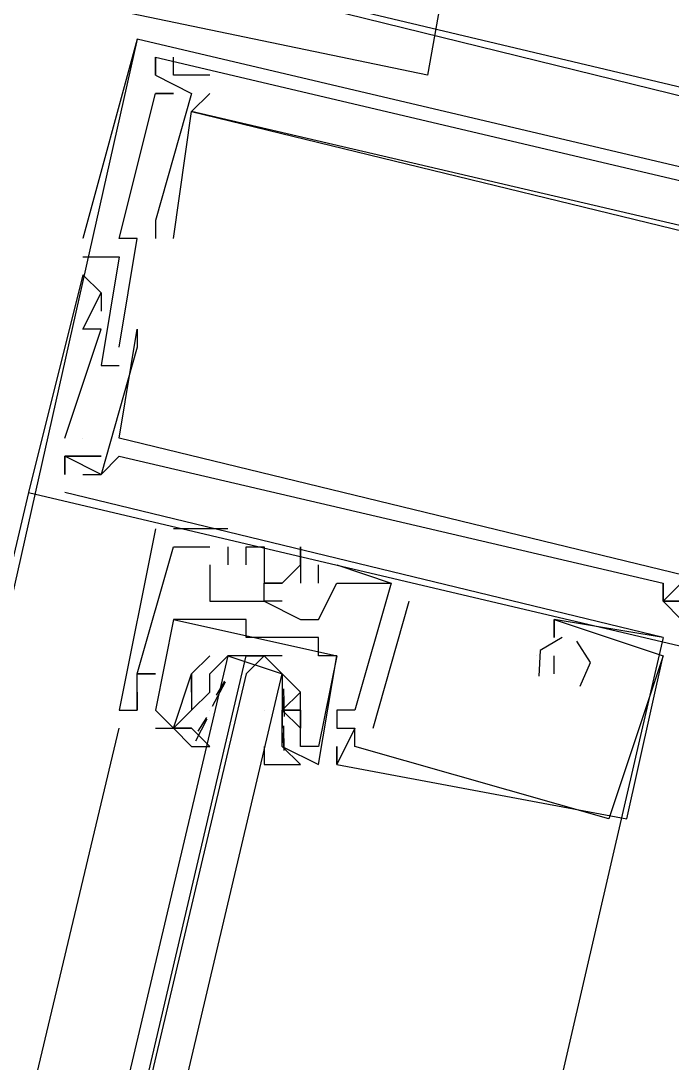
# Model space of a CAD drawing. Header units: feet. Extents: x -84 to 198, y -22 to 181.
# Drawn here: x 107.968 to 108.447, y 157.212 to 157.978 of the extents above; entities that cross this region are included whole.
import ezdxf

# ---------------------------------------------------------------- set-up
doc = ezdxf.new("R2010")
doc.units = ezdxf.units.FT
doc.layers.add('A-LINEA', color=7, linetype='CONTINUOUS')

msp = doc.modelspace()

# ---------------------------------------------------------------- linework, layer by layer
at = {"layer": 'A-LINEA'}
for p, q in [((108.0533, 157.9644), (107.9333, 157.4311)), ((108.0533, 157.9644), (108.0533, 157.9644)), ((108.0533, 157.9644), (108.0533, 157.9644)), ((108.0533, 157.9644), (108.0533, 157.9644)), ((108.0667, 157.9511), (108.0667, 157.9511)), ((108.0667, 157.9511), (108.0667, 157.9511)), ((108.0667, 157.9511), (108.0667, 157.9511)), ((108.0667, 157.9511), (108.0667, 157.9511)), ((108.0667, 157.9511), (108.0667, 157.9511)), ((108.0667, 157.9511), (108.0667, 157.9511)), ((108.08, 157.9511), (108.08, 157.9511)), ((108.08, 157.9511), (108.08, 157.9511)), ((108.08, 157.9511), (108.08, 157.9511)), ((108.0667, 157.9378), (108.0667, 157.9378)), ((108.0667, 157.9378), (108.0667, 157.9378)), ((108.0667, 157.9378), (108.0667, 157.9378)), ((108.0667, 157.9378), (108.0667, 157.9378)), ((108.0667, 157.9378), (108.0667, 157.9378)), ((108.0667, 157.9378), (108.0667, 157.9378)), ((108.08, 157.9378), (108.08, 157.9378)), ((108.08, 157.9378), (108.08, 157.9378)), ((108.08, 157.9378), (108.08, 157.9378)), ((108.1067, 157.9378), (108.1067, 157.9378)), ((108.1067, 157.9378), (108.1067, 157.9378)), ((108.1067, 157.9378), (108.1067, 157.9378)), ((108.0667, 157.9244), (108.0667, 157.9244)), ((108.0667, 157.9244), (108.0667, 157.9244)), ((108.0667, 157.9244), (108.0667, 157.9244)), ((108.0667, 157.9244), (108.0667, 157.9244)), ((108.0667, 157.9244), (108.0667, 157.9244)), ((108.0667, 157.9244), (108.0667, 157.9244)), ((108.08, 157.9244), (108.08, 157.9244)), ((108.08, 157.9244), (108.08, 157.9244)), ((108.08, 157.9244), (108.08, 157.9244)), ((108.0933, 157.9244), (108.0933, 157.9244)), ((108.0933, 157.9244), (108.0933, 157.9244)), ((108.0933, 157.9244), (108.0933, 157.9244)), ((108.1067, 157.9244), (108.1067, 157.9244)), ((108.1067, 157.9244), (108.1067, 157.9244)), ((108.1067, 157.9244), (108.1067, 157.9244)), ((108.0933, 157.9111), (108.0933, 157.9111)), ((108.0933, 157.9111), (108.0933, 157.9111)), ((108.0933, 157.9111), (108.0933, 157.9111)), ((108.0933, 157.9111), (108.0933, 157.9111)), ((108.0933, 157.9111), (108.0933, 157.9111)), ((108.0933, 157.9111), (108.0933, 157.9111)), ((108.0667, 157.8311), (108.0667, 157.8311)), ((108.0667, 157.8311), (108.0667, 157.8311)), ((108.0667, 157.8311), (108.0667, 157.8311)), ((108.0133, 157.8178), (108.0133, 157.8178)), ((108.0133, 157.8178), (108.0133, 157.8178)), ((108.0133, 157.8178), (108.0133, 157.8178)), ((108.04, 157.8178), (108.04, 157.8178)), ((108.04, 157.8178), (108.04, 157.8178)), ((108.04, 157.8178), (108.04, 157.8178)), ((108.0533, 157.8178), (108.0533, 157.8178)), ((108.0533, 157.8178), (108.0533, 157.8178)), ((108.0533, 157.8178), (108.0533, 157.8178)), ((108.0667, 157.8178), (108.0667, 157.8178)), ((108.0667, 157.8178), (108.0667, 157.8178)), ((108.0667, 157.8178), (108.0667, 157.8178)), ((108.08, 157.8178), (108.08, 157.8178)), ((108.08, 157.8178), (108.08, 157.8178)), ((108.08, 157.8178), (108.08, 157.8178)), ((108.0133, 157.8044), (108.0133, 157.8044)), ((108.0133, 157.8044), (108.0133, 157.8044)), ((108.0133, 157.8044), (108.0133, 157.8044)), ((108.04, 157.8044), (108.04, 157.8044)), ((108.04, 157.8044), (108.04, 157.8044)), ((108.04, 157.8044), (108.04, 157.8044)), ((108.0133, 157.7911), (108.0133, 157.7911)), ((108.0133, 157.7911), (108.0133, 157.7911)), ((108.0133, 157.7911), (108.0133, 157.7911)), ((108.0267, 157.7778), (108.0267, 157.7778)), ((108.0267, 157.7778), (108.0267, 157.7778)), ((108.0267, 157.7778), (108.0267, 157.7778)), ((108.0267, 157.7778), (108.0267, 157.7778)), ((108.0267, 157.7778), (108.0267, 157.7778)), ((108.0267, 157.7778), (108.0267, 157.7778)), ((108.0267, 157.7644), (108.0267, 157.7644)), ((108.0267, 157.7644), (108.0267, 157.7644)), ((108.0267, 157.7644), (108.0267, 157.7644)), ((108.0133, 157.7511), (108.0133, 157.7511)), ((108.0133, 157.7511), (108.0133, 157.7511)), ((108.0133, 157.7511), (108.0133, 157.7511)), ((108.0267, 157.7511), (108.0267, 157.7511)), ((108.0267, 157.7511), (108.0267, 157.7511)), ((108.0267, 157.7511), (108.0267, 157.7511)), ((108.0533, 157.7511), (108.0533, 157.7511)), ((108.0533, 157.7511), (108.0533, 157.7511)), ((108.0533, 157.7511), (108.0533, 157.7511)), ((108.04, 157.7378), (108.04, 157.7378)), ((108.04, 157.7378), (108.04, 157.7378)), ((108.04, 157.7378), (108.04, 157.7378)), ((108.0533, 157.7378), (108.0533, 157.7378)), ((108.0533, 157.7378), (108.0533, 157.7378)), ((108.0533, 157.7378), (108.0533, 157.7378)), ((108.0267, 157.7244), (108.0267, 157.7244)), ((108.0267, 157.7244), (108.0267, 157.7244)), ((108.0267, 157.7244), (108.0267, 157.7244)), ((108.04, 157.7244), (108.04, 157.7244)), ((108.04, 157.7244), (108.04, 157.7244)), ((108.04, 157.7244), (108.04, 157.7244)), ((108, 157.6711), (108, 157.6711)), ((108, 157.6711), (108, 157.6711)), ((108, 157.6711), (108, 157.6711)), ((108.0133, 157.6711), (108.0133, 157.6711)), ((108.0133, 157.6711), (108.0133, 157.6711)), ((108.0133, 157.6711), (108.0133, 157.6711)), ((108.04, 157.6711), (108.04, 157.6711)), ((108.04, 157.6711), (108.04, 157.6711)), ((108.04, 157.6711), (108.04, 157.6711)), ((108, 157.6578), (108, 157.6578)), ((108, 157.6578), (108, 157.6578)), ((108, 157.6578), (108, 157.6578)), ((108, 157.6578), (108, 157.6578)), ((108, 157.6578), (108, 157.6578)), ((108, 157.6578), (108, 157.6578)), ((108, 157.6578), (108, 157.6578)), ((108, 157.6578), (108, 157.6578)), ((108, 157.6578), (108, 157.6578)), ((108.0133, 157.6578), (108.0133, 157.6578)), ((108.0133, 157.6578), (108.0133, 157.6578)), ((108.0133, 157.6578), (108.0133, 157.6578)), ((108.0267, 157.6578), (108.0267, 157.6578)), ((108.0267, 157.6578), (108.0267, 157.6578)), ((108.0267, 157.6578), (108.0267, 157.6578)), ((108.04, 157.6578), (108.04, 157.6578)), ((108.04, 157.6578), (108.04, 157.6578)), ((108.04, 157.6578), (108.04, 157.6578)), ((108, 157.6444), (108, 157.6444)), ((108, 157.6444), (108, 157.6444)), ((108, 157.6444), (108, 157.6444)), ((108, 157.6444), (108, 157.6444)), ((108, 157.6444), (108, 157.6444)), ((108, 157.6444), (108, 157.6444)), ((108.0133, 157.6444), (108.0133, 157.6444)), ((108.0133, 157.6444), (108.0133, 157.6444)), ((108.0133, 157.6444), (108.0133, 157.6444)), ((108.0267, 157.6444), (108.0267, 157.6444)), ((108.0267, 157.6444), (108.0267, 157.6444)), ((108.0267, 157.6444), (108.0267, 157.6444)), ((108.0267, 157.6444), (108.0267, 157.6444)), ((108.0267, 157.6444), (108.0267, 157.6444)), ((108.0267, 157.6444), (108.0267, 157.6444)), ((107.9733, 157.6311), (106.2667, 150.4044)), ((107.9733, 157.6311), (107.9733, 157.6311)), ((107.9733, 157.6311), (107.9733, 157.6311)), ((107.9733, 157.6311), (107.9733, 157.6311)), ((108, 157.6311), (108, 157.6311)), ((108.44, 157.5244), (108, 157.6311)), ((108, 157.6311), (108, 157.6311)), ((108.44, 157.5244), (108, 157.6311)), ((108, 157.6311), (108, 157.6311)), ((108.44, 157.5244), (108, 157.6311)), ((108.0667, 157.6044), (108.0667, 157.6044)), ((108.0667, 157.6044), (108.0667, 157.6044)), ((108.0667, 157.6044), (108.0667, 157.6044)), ((108.08, 157.6044), (108.08, 157.6044)), ((108.08, 157.6044), (108.08, 157.6044)), ((108.08, 157.6044), (108.08, 157.6044)), ((108.12, 157.6044), (108.12, 157.6044)), ((108.12, 157.6044), (108.12, 157.6044)), ((108.12, 157.6044), (108.12, 157.6044)), ((108.08, 157.5911), (108.08, 157.5911)), ((108.08, 157.5911), (108.08, 157.5911)), ((108.08, 157.5911), (108.08, 157.5911)), ((108.1067, 157.5911), (108.1067, 157.5911)), ((108.1067, 157.5911), (108.1067, 157.5911)), ((108.1067, 157.5911), (108.1067, 157.5911)), ((108.1067, 157.5911), (108.1067, 157.5911)), ((108.1067, 157.5911), (108.1067, 157.5911)), ((108.1067, 157.5911), (108.1067, 157.5911)), ((108.12, 157.5911), (108.12, 157.5911)), ((108.12, 157.5911), (108.12, 157.5911)), ((108.12, 157.5911), (108.12, 157.5911)), ((108.1333, 157.5911), (108.1333, 157.5911)), ((108.1333, 157.5911), (108.1333, 157.5911)), ((108.1333, 157.5911), (108.1333, 157.5911)), ((108.1467, 157.5911), (108.1467, 157.5911)), ((108.1467, 157.5911), (108.1467, 157.5911)), ((108.1467, 157.5911), (108.1467, 157.5911)), ((108.1733, 157.5911), (108.1733, 157.5911)), ((108.1733, 157.5911), (108.1733, 157.5911)), ((108.1733, 157.5911), (108.1733, 157.5911)), ((108.1067, 157.5778), (108.1067, 157.5778)), ((108.1067, 157.5778), (108.1067, 157.5778)), ((108.1067, 157.5778), (108.1067, 157.5778)), ((108.12, 157.5778), (108.12, 157.5778)), ((108.12, 157.5778), (108.12, 157.5778)), ((108.12, 157.5778), (108.12, 157.5778)), ((108.1333, 157.5778), (108.1333, 157.5778)), ((108.1333, 157.5778), (108.1333, 157.5778)), ((108.1333, 157.5778), (108.1333, 157.5778)), ((108.1733, 157.5778), (108.1733, 157.5778)), ((108.1733, 157.5778), (108.1733, 157.5778)), ((108.1733, 157.5778), (108.1733, 157.5778)), ((108.1733, 157.5778), (108.1733, 157.5778)), ((108.1733, 157.5778), (108.1733, 157.5778)), ((108.1733, 157.5778), (108.1733, 157.5778)), ((108.1867, 157.5644), (108.1867, 157.5778)), ((108.1867, 157.5778), (108.1867, 157.5778)), ((108.1867, 157.5644), (108.1867, 157.5778)), ((108.1867, 157.5778), (108.1867, 157.5778)), ((108.1867, 157.5644), (108.1867, 157.5778)), ((108.1867, 157.5778), (108.1867, 157.5778)), ((108.2, 157.5778), (108.2, 157.5778)), ((108.2, 157.5778), (108.2, 157.5778)), ((108.2, 157.5778), (108.2, 157.5778)), ((108.1467, 157.5644), (108.1467, 157.5644)), ((108.1467, 157.5644), (108.1467, 157.5644)), ((108.1467, 157.5644), (108.1467, 157.5644)), ((108.16, 157.5644), (108.16, 157.5644)), ((108.16, 157.5644), (108.16, 157.5644)), ((108.16, 157.5644), (108.16, 157.5644)), ((108.1733, 157.5644), (108.1733, 157.5644)), ((108.1733, 157.5644), (108.1733, 157.5644)), ((108.1733, 157.5644), (108.1733, 157.5644)), ((108.1867, 157.5644), (108.1867, 157.5644)), ((108.1867, 157.5644), (108.1867, 157.5644)), ((108.1867, 157.5644), (108.1867, 157.5644)), ((108.2, 157.5644), (108.2, 157.5644)), ((108.2, 157.5644), (108.2, 157.5644)), ((108.2, 157.5644), (108.2, 157.5644)), ((108.2, 157.5644), (108.2, 157.5644)), ((108.2, 157.5644), (108.2, 157.5644)), ((108.2, 157.5644), (108.2, 157.5644)), ((108.24, 157.5644), (108.24, 157.5644)), ((108.24, 157.5644), (108.24, 157.5644)), ((108.24, 157.5644), (108.24, 157.5644)), ((108.24, 157.5644), (108.24, 157.5644)), ((108.24, 157.5644), (108.24, 157.5644)), ((108.24, 157.5644), (108.24, 157.5644)), ((108.44, 157.5644), (108.44, 157.5644)), ((108.44, 157.5644), (108.44, 157.5644)), ((108.44, 157.5644), (108.44, 157.5644)), ((108.44, 157.5644), (108.44, 157.5644)), ((108.44, 157.5644), (108.44, 157.5644)), ((108.44, 157.5644), (108.44, 157.5644)), ((108.1067, 157.5511), (108.1067, 157.5511)), ((108.1067, 157.5511), (108.1067, 157.5511)), ((108.1067, 157.5511), (108.1067, 157.5511)), ((108.12, 157.5511), (108.12, 157.5511)), ((108.12, 157.5511), (108.12, 157.5511)), ((108.12, 157.5511), (108.12, 157.5511)), ((108.1467, 157.5511), (108.1467, 157.5511)), ((108.1467, 157.5511), (108.1467, 157.5511)), ((108.1467, 157.5511), (108.1467, 157.5511)), ((108.2267, 157.4578), (108.2533, 157.5511)), ((108.2267, 157.4578), (108.2533, 157.5511)), ((108.2267, 157.4578), (108.2533, 157.5511)), ((108.2533, 157.5511), (108.2533, 157.5511)), ((108.2533, 157.5511), (108.2533, 157.5511)), ((108.2533, 157.5511), (108.2533, 157.5511)), ((108.44, 157.5511), (108.44, 157.5511)), ((108.44, 157.5511), (108.44, 157.5511)), ((108.44, 157.5511), (108.44, 157.5511)), ((108.44, 157.5511), (108.44, 157.5511)), ((108.44, 157.5511), (108.44, 157.5511)), ((108.44, 157.5511), (108.44, 157.5511)), ((108.44, 157.5511), (108.44, 157.5511)), ((108.44, 157.5511), (108.44, 157.5511)), ((108.44, 157.5511), (108.44, 157.5511)), ((108.08, 157.5378), (108.08, 157.5378)), ((108.08, 157.5378), (108.08, 157.5378)), ((108.1067, 157.5378), (108.1067, 157.5378)), ((108.1067, 157.5378), (108.1067, 157.5378)), ((108.12, 157.5378), (108.12, 157.5378)), ((108.12, 157.5378), (108.12, 157.5378)), ((108.1333, 157.5378), (108.1333, 157.5378)), ((108.1333, 157.5378), (108.1333, 157.5378)), ((108.1733, 157.5378), (108.1733, 157.5378)), ((108.1733, 157.5378), (108.1733, 157.5378)), ((108.1733, 157.5378), (108.1733, 157.5378)), ((108.1867, 157.5378), (108.1867, 157.5378)), ((108.1867, 157.5378), (108.1867, 157.5378)), ((108.1867, 157.5378), (108.1867, 157.5378)), ((108.36, 157.5378), (108.36, 157.5378)), ((108.36, 157.5378), (108.36, 157.5378)), ((108.36, 157.5378), (108.36, 157.5378)), ((108.36, 157.5378), (108.36, 157.5378)), ((108.36, 157.5378), (108.36, 157.5378)), ((108.36, 157.5378), (108.36, 157.5378)), ((108.1333, 157.5244), (108.1333, 157.5244)), ((108.1333, 157.5244), (108.1333, 157.5244)), ((108.16, 157.5244), (108.16, 157.5244)), ((108.16, 157.5244), (108.16, 157.5244)), ((108.1867, 157.5244), (108.1867, 157.5244)), ((108.1867, 157.5244), (108.1867, 157.5244)), ((108.36, 157.5244), (108.36, 157.5244)), ((108.36, 157.5244), (108.36, 157.5244)), ((108.36, 157.5244), (108.36, 157.5244)), ((108.36, 157.5244), (108.36, 157.5244)), ((108.36, 157.5244), (108.36, 157.5244)), ((108.36, 157.5244), (108.36, 157.5244)), ((108.44, 157.5244), (108.44, 157.5244)), ((108.44, 157.5244), (108.44, 157.5244)), ((108.44, 157.5244), (108.44, 157.5244)), ((108.44, 157.5244), (108.44, 157.5244)), ((108.44, 157.5244), (108.44, 157.5244)), ((108.44, 157.5244), (108.44, 157.5244)), ((108.16, 157.5111), (108.12, 157.5111)), ((108.1333, 157.5111), (108.1467, 157.5111)), ((108.1867, 157.5111), (108.1867, 157.5111)), ((108.1867, 157.5111), (108.1867, 157.5111)), ((108.2, 157.5111), (108.2, 157.5111)), ((108.2, 157.5111), (108.2, 157.5111)), ((108.2, 157.5111), (108.2, 157.5111)), ((108.2, 157.5111), (108.2, 157.5111)), ((108.3467, 157.5111), (108.3467, 157.5111)), ((108.3467, 157.5111), (108.3467, 157.5111)), ((108.3467, 157.5111), (108.3467, 157.5111)), ((108.3467, 157.5111), (108.3467, 157.5111)), ((108.3467, 157.5111), (108.3467, 157.5111)), ((108.3467, 157.5111), (108.3467, 157.5111)), ((108.36, 157.5111), (108.36, 157.5111)), ((108.36, 157.5111), (108.36, 157.5111)), ((108.36, 157.5111), (108.36, 157.5111)), ((108.4133, 157.3911), (108.44, 157.5111)), ((108.4133, 157.3911), (108.44, 157.5111)), ((108.4133, 157.3911), (108.44, 157.5111)), ((108.44, 157.5111), (108.44, 157.5111)), ((108.44, 157.5111), (108.44, 157.5111)), ((108.44, 157.5111), (108.44, 157.5111)), ((108.44, 157.5111), (108.44, 157.5111)), ((108.44, 157.5111), (108.44, 157.5111)), ((108.44, 157.5111), (108.44, 157.5111)), ((108.0533, 157.4978), (108.0533, 157.4978)), ((108.0533, 157.4978), (108.0533, 157.4978)), ((108.0533, 157.4978), (108.0533, 157.4978)), ((108.0533, 157.4978), (108.0533, 157.4978)), ((108.0533, 157.4978), (108.0533, 157.4978)), ((108.0533, 157.4978), (108.0533, 157.4978)), ((108.0667, 157.4978), (108.0667, 157.4978)), ((108.0667, 157.4978), (108.0667, 157.4978)), ((108.0667, 157.4978), (108.0667, 157.4978)), ((108.0933, 157.4978), (108.0933, 157.4978)), ((108.0933, 157.4978), (108.0933, 157.4978)), ((108.0933, 157.4978), (108.0933, 157.4978)), ((108.0933, 157.4978), (108.0933, 157.4978)), ((108.1067, 157.4978), (108.1067, 157.4978)), ((108.1086, 157.4739), (108.1183, 157.4919)), ((108.1115, 157.4822), (108.1177, 157.4924)), ((108.36, 157.4978), (108.36, 157.4978)), ((108.36, 157.4978), (108.36, 157.4978)), ((108.36, 157.4978), (108.36, 157.4978)), ((108.0533, 157.4844), (108.0533, 157.4844)), ((108.0533, 157.4844), (108.0533, 157.4844)), ((108.0533, 157.4844), (108.0533, 157.4844)), ((108.0933, 157.4844), (108.0933, 157.4844)), ((108.0933, 157.4844), (108.0933, 157.4844)), ((108.0933, 157.4711), (108.1067, 157.4844)), ((108.0933, 157.4844), (108.0933, 157.4844)), ((108.0933, 157.4844), (108.0933, 157.4844)), ((108.16, 157.4844), (108.16, 157.4844)), ((108.1609, 157.4868), (108.1614, 157.4663)), ((108.1733, 157.4844), (108.1733, 157.4844)), ((108.1733, 157.4844), (108.1733, 157.4844)), ((108.1601, 157.4809), (108.1612, 157.4691)), ((108.04, 157.4711), (108.04, 157.4711)), ((108.04, 157.4711), (108.04, 157.4711)), ((108.04, 157.4711), (108.04, 157.4711)), ((108.0533, 157.4711), (108.0533, 157.4711)), ((108.0533, 157.4711), (108.0533, 157.4711)), ((108.0533, 157.4711), (108.0533, 157.4711)), ((108.0533, 157.4711), (108.0533, 157.4711)), ((108.0533, 157.4711), (108.0533, 157.4711)), ((108.0533, 157.4711), (108.0533, 157.4711)), ((108.0667, 157.4711), (108.0667, 157.4711)), ((108.0667, 157.4711), (108.0667, 157.4711)), ((108.0667, 157.4711), (108.0667, 157.4711)), ((108.0667, 157.4711), (108.0667, 157.4711)), ((108.0933, 157.4711), (108.0933, 157.4711)), ((108.0933, 157.4711), (108.0933, 157.4711)), ((108.1067, 157.4711), (108.1067, 157.4711)), ((108.1467, 157.4711), (108.1467, 157.4711)), ((108.16, 157.4711), (108.16, 157.4711)), ((108.16, 157.4711), (108.16, 157.4711)), ((108.16, 157.4711), (108.16, 157.4578)), ((108.16, 157.4711), (108.16, 157.4711)), ((108.16, 157.4711), (108.16, 157.4711)), ((108.1733, 157.4711), (108.1733, 157.4711)), ((108.1733, 157.4711), (108.1733, 157.4711)), ((108.1733, 157.4711), (108.1733, 157.4711)), ((108.1733, 157.4711), (108.1733, 157.4711)), ((108.1733, 157.4711), (108.1733, 157.4711)), ((108.1733, 157.4711), (108.1733, 157.4711)), ((108.2, 157.4711), (108.2, 157.4711)), ((108.2, 157.4711), (108.2, 157.4711)), ((108.2, 157.4711), (108.2, 157.4711)), ((108.2133, 157.4711), (108.2133, 157.4711)), ((108.2133, 157.4711), (108.2133, 157.4711)), ((108.2133, 157.4711), (108.2133, 157.4711)), ((108.2133, 157.4711), (108.2133, 157.4711)), ((108.2133, 157.4711), (108.2133, 157.4711)), ((108.2133, 157.4711), (108.2133, 157.4711)), ((108.0964, 157.4485), (108.1048, 157.4647)), ((108.0982, 157.4555), (108.1044, 157.4657)), ((107.6533, 155.8311), (108.04, 157.4578)), ((108.0667, 157.4578), (108.0933, 157.4578)), ((108.0667, 157.4578), (108.0667, 157.4578)), ((108.0667, 157.4578), (108.0933, 157.4578)), ((108.0667, 157.4578), (108.0667, 157.4578)), ((108.08, 157.4578), (108.08, 157.4578)), ((108.08, 157.4578), (108.08, 157.4578)), ((108.0933, 157.4578), (108.0933, 157.4578)), ((108.0933, 157.4578), (108.0933, 157.4578)), ((108.16, 157.4578), (108.16, 157.4578)), ((108.16, 157.4578), (108.16, 157.4578)), ((108.1601, 157.4543), (108.1612, 157.4424)), ((108.1608, 157.4596), (108.161, 157.4413)), ((108.1733, 157.4578), (108.1733, 157.4578)), ((108.1733, 157.4578), (108.1733, 157.4578)), ((108.2, 157.4578), (108.2, 157.4578)), ((108.2, 157.4578), (108.2, 157.4578)), ((108.2, 157.4578), (108.2, 157.4578)), ((108.2133, 157.4578), (108.2133, 157.4578)), ((108.2133, 157.4578), (108.2133, 157.4578)), ((108.2133, 157.4578), (108.2133, 157.4578)), ((108.2133, 157.4578), (108.2133, 157.4578)), ((108.2133, 157.4578), (108.2133, 157.4578)), ((108.2133, 157.4578), (108.2133, 157.4578)), ((108.2267, 157.4578), (108.2267, 157.4578)), ((108.2267, 157.4578), (108.2267, 157.4578)), ((108.2267, 157.4578), (108.2267, 157.4578)), ((108.16, 157.4444), (108.16, 157.4444)), ((108.16, 157.4444), (108.16, 157.4444)), ((108.1733, 157.4444), (108.1733, 157.4444)), ((108.1733, 157.4444), (108.1733, 157.4444)), ((108.1867, 157.4444), (108.1867, 157.4444)), ((108.1867, 157.4444), (108.1867, 157.4444)), ((108.2, 157.4444), (108.2, 157.4444)), ((108.2, 157.4444), (108.2, 157.4444)), ((108.2, 157.4444), (108.2, 157.4444)), ((108.2133, 157.4444), (108.2133, 157.4444)), ((108.2133, 157.4444), (108.2133, 157.4444)), ((108.2133, 157.4444), (108.2133, 157.4444)), ((108.1867, 157.4311), (108.1867, 157.4311)), ((108.1867, 157.4311), (108.1867, 157.4311)), ((108.2, 157.4311), (108.2, 157.4311)), ((108.2, 157.4311), (108.2, 157.4311)), ((108.2, 157.4311), (108.2, 157.4311)), ((108.2, 157.4311), (108.2, 157.4311)), ((108.2, 157.4311), (108.2, 157.4311)), ((108.2, 157.4311), (108.2, 157.4311)), ((108.4, 157.3911), (108.4, 157.3911)), ((108.4, 157.3911), (108.4, 157.3911)), ((108.4, 157.3911), (108.4, 157.3911)), ((108.4133, 157.3911), (108.4133, 157.3911)), ((108.4133, 157.3911), (108.4133, 157.3911)), ((108.4133, 157.3911), (108.4133, 157.3911))]:
    msp.add_line(p, q, dxfattribs=at)
for points in [[(108.0667, 158.0178), (108.88, 157.8178), (109.0667, 158.6311), (108.2533, 158.8178), (108.0667, 158.0178)], [(108.08, 158.0178), (108.8667, 157.8311), (109.0533, 158.6178), (108.2667, 158.8044), (108.08, 158.0178)], [(108.28, 158.7911), (108.2667, 158.7111), (108.4, 158.6844), (108.2667, 157.9378), (107.9467, 158.0044), (108.08, 158.7378), (108.2267, 158.7111), (108.24, 158.7911), (108.28, 158.7911)], [(108.7333, 157.8044), (108.0533, 157.9644), (108.0133, 157.8178)], [(108.7333, 157.8044), (108.0533, 157.9644), (108.0133, 157.8178)], [(108.7333, 157.8044), (108.0533, 157.9644), (108.0133, 157.8178)], [(108.0667, 157.9511), (108.0667, 157.9378), (108.0933, 157.9244), (108.0667, 157.8311), (108.0667, 157.8178)], [(108.0667, 157.9378), (108.0667, 157.9511), (108.52, 157.8444), (108.52, 157.8311), (108.5067, 157.8311), (108.5067, 157.8178), (108.52, 157.8178), (108.5333, 157.8444), (108.6133, 157.8178), (108.56, 157.6044), (108.5733, 157.5911)], [(108.0667, 157.9511), (108.0667, 157.9378), (108.0933, 157.9244), (108.0667, 157.8311), (108.0667, 157.8178)], [(108.0667, 157.9378), (108.0667, 157.9511), (108.52, 157.8444), (108.52, 157.8311), (108.5067, 157.8311), (108.5067, 157.8178), (108.52, 157.8178), (108.5333, 157.8444), (108.6133, 157.8178), (108.56, 157.6044), (108.5733, 157.5911)], [(108.0667, 157.9511), (108.0667, 157.9378), (108.0933, 157.9244), (108.0667, 157.8311), (108.0667, 157.8178)], [(108.0667, 157.9378), (108.0667, 157.9511), (108.52, 157.8444), (108.52, 157.8311), (108.5067, 157.8311), (108.5067, 157.8178), (108.52, 157.8178), (108.5333, 157.8444), (108.6133, 157.8178), (108.56, 157.6044), (108.5733, 157.5911)], [(108.1067, 157.9378), (108.08, 157.9378), (108.08, 157.9511)], [(108.1067, 157.9378), (108.08, 157.9378), (108.08, 157.9511)], [(108.1067, 157.9378), (108.08, 157.9378), (108.08, 157.9511)], [(108.04, 157.7378), (108.0533, 157.8178), (108.04, 157.8178), (108.0667, 157.9244), (108.08, 157.9244), (108.0667, 157.9244)], [(108.04, 157.7378), (108.0533, 157.8178), (108.04, 157.8178), (108.0667, 157.9244), (108.08, 157.9244), (108.0667, 157.9244)], [(108.04, 157.7378), (108.0533, 157.8178), (108.04, 157.8178), (108.0667, 157.9244), (108.08, 157.9244), (108.0667, 157.9244)], [(108.4933, 157.8178), (108.0933, 157.9111), (108.1067, 157.9244)], [(108.4933, 157.8178), (108.0933, 157.9111), (108.1067, 157.9244)], [(108.4933, 157.8178), (108.0933, 157.9111), (108.1067, 157.9244)], [(108.08, 157.8178), (108.0933, 157.9111), (108.5867, 157.7911)], [(108.08, 157.8178), (108.0933, 157.9111), (108.5867, 157.7911)], [(108.08, 157.8178), (108.0933, 157.9111), (108.5867, 157.7911)], [(108.0133, 157.8044), (108.04, 157.8044), (108.0267, 157.7244), (108.04, 157.7244)], [(108.0133, 157.8044), (108.04, 157.8044), (108.0267, 157.7244), (108.04, 157.7244)], [(108.0133, 157.8044), (108.04, 157.8044), (108.0267, 157.7244), (108.04, 157.7244)], [(108.0267, 157.7778), (108.0133, 157.7911), (107.9733, 157.6311), (108.6533, 157.4711)], [(108.0267, 157.7778), (108.0133, 157.7911), (107.9733, 157.6311), (108.6533, 157.4711)], [(108.0267, 157.7778), (108.0133, 157.7911), (107.9733, 157.6311), (108.6533, 157.4711)], [(108, 157.6711), (108.0267, 157.7511), (108.0133, 157.7511), (108.0267, 157.7778), (108.0267, 157.7644)], [(108, 157.6711), (108.0267, 157.7511), (108.0133, 157.7511), (108.0267, 157.7778), (108.0267, 157.7644)], [(108, 157.6711), (108.0267, 157.7511), (108.0133, 157.7511), (108.0267, 157.7778), (108.0267, 157.7644)], [(108.5467, 157.5511), (108.56, 157.6178), (108.56, 157.6311), (108.56, 157.6311), (108.5333, 157.5511), (108.04, 157.6711), (108.0533, 157.7511), (108.0533, 157.7378), (108.0267, 157.6444), (108, 157.6578), (108, 157.6444)], [(108.5467, 157.5511), (108.56, 157.6178), (108.56, 157.6311), (108.56, 157.6311), (108.5333, 157.5511), (108.04, 157.6711), (108.0533, 157.7511), (108.0533, 157.7378), (108.0267, 157.6444), (108, 157.6578), (108, 157.6444)], [(108.5467, 157.5511), (108.56, 157.6178), (108.56, 157.6311), (108.56, 157.6311), (108.5333, 157.5511), (108.04, 157.6711), (108.0533, 157.7511), (108.0533, 157.7378), (108.0267, 157.6444), (108, 157.6578), (108, 157.6444)], [(108, 157.6444), (108, 157.6578), (108.0133, 157.6578), (108.0267, 157.6578), (108, 157.6578)], [(108, 157.6444), (108, 157.6578), (108.0133, 157.6578), (108.0267, 157.6578), (108, 157.6578)], [(108, 157.6444), (108, 157.6578), (108.0133, 157.6578), (108.0267, 157.6578), (108, 157.6578)], [(108.0133, 157.6444), (108.0267, 157.6444), (108.04, 157.6578), (108.44, 157.5644), (108.44, 157.5511), (108.4533, 157.5378), (108.4533, 157.5511), (108.44, 157.5511), (108.44, 157.5644)], [(108.0133, 157.6444), (108.0267, 157.6444), (108.04, 157.6578), (108.44, 157.5644), (108.44, 157.5511), (108.4533, 157.5378), (108.4533, 157.5511), (108.44, 157.5511), (108.44, 157.5644)], [(108.0133, 157.6444), (108.0267, 157.6444), (108.04, 157.6578), (108.44, 157.5644), (108.44, 157.5511), (108.4533, 157.5378), (108.4533, 157.5511), (108.44, 157.5511), (108.44, 157.5644)], [(108.0667, 157.6044), (108.04, 157.4711), (108.0533, 157.4711), (108.0533, 157.4844), (108.0533, 157.4711), (108.0533, 157.4978), (108.0667, 157.4978), (108.0533, 157.4978), (108.08, 157.5911), (108.1067, 157.5911)], [(108.0667, 157.6044), (108.04, 157.4711), (108.0533, 157.4711), (108.0533, 157.4844), (108.0533, 157.4711), (108.0533, 157.4978), (108.0667, 157.4978), (108.0533, 157.4978), (108.08, 157.5911), (108.1067, 157.5911)], [(108.0667, 157.6044), (108.04, 157.4711), (108.0533, 157.4711), (108.0533, 157.4844), (108.0533, 157.4711), (108.0533, 157.4978), (108.0667, 157.4978), (108.0533, 157.4978), (108.08, 157.5911), (108.1067, 157.5911)], [(108.12, 157.6044), (108.08, 157.6044), (108.08, 157.6044)], [(108.12, 157.6044), (108.08, 157.6044), (108.08, 157.6044)], [(108.12, 157.6044), (108.08, 157.6044), (108.08, 157.6044)], [(108.12, 157.5911), (108.12, 157.5778), (108.12, 157.5778)], [(108.12, 157.5911), (108.12, 157.5778), (108.12, 157.5778)], [(108.12, 157.5911), (108.12, 157.5778), (108.12, 157.5778)], [(108.1333, 157.5778), (108.1333, 157.5911), (108.1467, 157.5911), (108.1467, 157.5644), (108.1467, 157.5644)], [(108.1333, 157.5778), (108.1333, 157.5911), (108.1467, 157.5911), (108.1467, 157.5644), (108.1467, 157.5644)], [(108.1333, 157.5778), (108.1333, 157.5911), (108.1467, 157.5911), (108.1467, 157.5644), (108.1467, 157.5644)], [(108.16, 157.5644), (108.1733, 157.5778), (108.1733, 157.5911), (108.1733, 157.5778), (108.1733, 157.5644), (108.1733, 157.5644)], [(108.16, 157.5644), (108.1733, 157.5778), (108.1733, 157.5911), (108.1733, 157.5778), (108.1733, 157.5644), (108.1733, 157.5644)], [(108.16, 157.5644), (108.1733, 157.5778), (108.1733, 157.5911), (108.1733, 157.5778), (108.1733, 157.5644), (108.1733, 157.5644)], [(108.1067, 157.5778), (108.1067, 157.5511), (108.12, 157.5511), (108.1467, 157.5511), (108.1733, 157.5378), (108.1867, 157.5378), (108.2, 157.5644), (108.24, 157.5644), (108.2133, 157.4711), (108.2, 157.4711), (108.2, 157.4578), (108.2133, 157.4578), (108.2, 157.4311), (108.2, 157.4444), (108.2, 157.4311), (108.4133, 157.3911)], [(108.1067, 157.5778), (108.1067, 157.5511), (108.12, 157.5511), (108.1467, 157.5511), (108.1733, 157.5378), (108.1867, 157.5378), (108.2, 157.5644), (108.24, 157.5644), (108.2133, 157.4711), (108.2, 157.4711), (108.2, 157.4578), (108.2133, 157.4578), (108.2, 157.4311), (108.2, 157.4444), (108.2, 157.4311), (108.4133, 157.3911)], [(108.1067, 157.5778), (108.1067, 157.5511), (108.12, 157.5511), (108.1467, 157.5511), (108.1733, 157.5378), (108.1867, 157.5378), (108.2, 157.5644), (108.24, 157.5644), (108.2133, 157.4711), (108.2, 157.4711), (108.2, 157.4578), (108.2133, 157.4578), (108.2, 157.4311), (108.2, 157.4444), (108.2, 157.4311), (108.4133, 157.3911)], [(108.2, 157.5778), (108.24, 157.5644), (108.24, 157.5644)], [(108.2, 157.5778), (108.24, 157.5644), (108.24, 157.5644)], [(108.2, 157.5778), (108.24, 157.5644), (108.24, 157.5644)], [(108.16, 157.5511), (108.1467, 157.5511), (108.1467, 157.5644), (108.16, 157.5644), (108.1467, 157.5644), (108.16, 157.5644), (108.1467, 157.5644)], [(108.16, 157.5511), (108.1467, 157.5511), (108.1467, 157.5644), (108.16, 157.5644), (108.1467, 157.5644), (108.16, 157.5644), (108.1467, 157.5644)], [(108.16, 157.5511), (108.1467, 157.5511), (108.1467, 157.5644), (108.16, 157.5644), (108.1467, 157.5644), (108.16, 157.5644), (108.1467, 157.5644)], [(108.5333, 157.5111), (108.4533, 157.5244), (108.4667, 157.5511), (108.4533, 157.5644), (108.44, 157.5511), (108.4533, 157.5511), (108.4533, 157.5244)], [(108.5333, 157.5111), (108.4533, 157.5244), (108.4667, 157.5511), (108.4533, 157.5644), (108.44, 157.5511), (108.4533, 157.5511), (108.4533, 157.5244)], [(108.5333, 157.5111), (108.4533, 157.5244), (108.4667, 157.5511), (108.4533, 157.5644), (108.44, 157.5511), (108.4533, 157.5511), (108.4533, 157.5244)], [(108.16, 157.4444), (108.1867, 157.4311), (108.2, 157.5111), (108.1867, 157.5111), (108.1867, 157.5244), (108.16, 157.5244), (108.1333, 157.5244), (108.1333, 157.5378), (108.12, 157.5378), (108.1067, 157.5378), (108.08, 157.5378), (108.0667, 157.4711)], [(108.08, 157.5378), (108.0667, 157.4711), (108.08, 157.4578), (108.0933, 157.4978), (108.0933, 157.4844), (108.0933, 157.4978), (108.0933, 157.4844), (108.0933, 157.4711), (108.0933, 157.4711)], [(108.16, 157.4444), (108.1867, 157.4311), (108.2, 157.5111), (108.1867, 157.5111), (108.1867, 157.5244), (108.16, 157.5244), (108.1333, 157.5244), (108.1333, 157.5378), (108.12, 157.5378), (108.1067, 157.5378), (108.08, 157.5378), (108.0667, 157.4711)], [(108.08, 157.5378), (108.0667, 157.4711), (108.08, 157.4578), (108.0933, 157.4978), (108.0933, 157.4844), (108.0933, 157.4978), (108.0933, 157.4844), (108.0933, 157.4711), (108.0933, 157.4711)], [(108.08, 157.5378), (108.2, 157.5111), (108.1867, 157.4444), (108.1733, 157.4444), (108.1733, 157.4711), (108.1733, 157.4844)], [(108.08, 157.5378), (108.2, 157.5111), (108.1867, 157.4444), (108.1733, 157.4444), (108.1733, 157.4711), (108.1733, 157.4844)], [(108.36, 157.5244), (108.36, 157.5378), (108.44, 157.5111), (108.4, 157.3911), (108.2133, 157.4444), (108.2133, 157.4578)], [(108.36, 157.5244), (108.36, 157.5378), (108.44, 157.5111), (108.4, 157.3911), (108.2133, 157.4444), (108.2133, 157.4578)], [(108.36, 157.5244), (108.36, 157.5378), (108.44, 157.5111), (108.4, 157.3911), (108.2133, 157.4444), (108.2133, 157.4578)], [(108.44, 157.5244), (108.36, 157.5378), (108.36, 157.5244)], [(108.44, 157.5244), (108.36, 157.5378), (108.36, 157.5244)], [(108.44, 157.5244), (108.36, 157.5378), (108.36, 157.5244)], [(108.44, 157.5244), (108.0267, 155.7378), (107.6133, 154.0178)], [(108.3657, 157.5244), (108.3495, 157.5148), (108.3485, 157.496)], [(108.3657, 157.5244), (108.3495, 157.5148), (108.3485, 157.496)], [(108.3657, 157.5244), (108.3495, 157.5148), (108.3485, 157.496)], [(108.3791, 157.4887), (108.3866, 157.506), (108.3765, 157.5218)], [(108.3791, 157.4887), (108.3866, 157.506), (108.3765, 157.5218)], [(108.3791, 157.4887), (108.3866, 157.506), (108.3765, 157.5218)], [(107.76, 155.8044), (108.16, 157.4978), (108.1467, 157.5111), (108.1333, 157.4978), (107.7333, 155.8044), (108.1333, 157.5111), (108.12, 157.5111), (107.72, 155.8178)], [(108.1067, 157.5111), (108.0933, 157.4978), (108.0933, 157.4844), (108.0933, 157.4711), (108.08, 157.4578), (108.0933, 157.4578), (108.08, 157.4578), (108.0933, 157.4444), (108.1067, 157.4444), (108.0933, 157.4578)], [(108.1067, 157.4844), (108.1067, 157.4978), (108.12, 157.5111), (108.16, 157.4978), (108.16, 157.4844), (108.16, 157.4711)], [(108.36, 157.4978), (108.36, 157.5111), (108.36, 157.5111)], [(108.36, 157.4978), (108.36, 157.5111), (108.36, 157.5111)], [(108.36, 157.4978), (108.36, 157.5111), (108.36, 157.5111)], [(108.1467, 157.4444), (108.1467, 157.4311), (108.1733, 157.4311), (108.16, 157.4444), (108.16, 157.4711), (108.1733, 157.4711), (108.16, 157.4711), (108.1733, 157.4844), (108.16, 157.4978)], [(108.1733, 157.4711), (108.16, 157.4711), (108.1733, 157.4711), (108.1733, 157.4578), (108.16, 157.4711), (108.16, 157.4578), (108.16, 157.4578)], [(108.1733, 157.4711), (108.16, 157.4711), (108.1733, 157.4711), (108.1733, 157.4578), (108.16, 157.4711), (108.16, 157.4578), (108.16, 157.4578)]]:
    msp.add_lwpolyline(points, dxfattribs=at)

doc.saveas('drawing.dxf')
